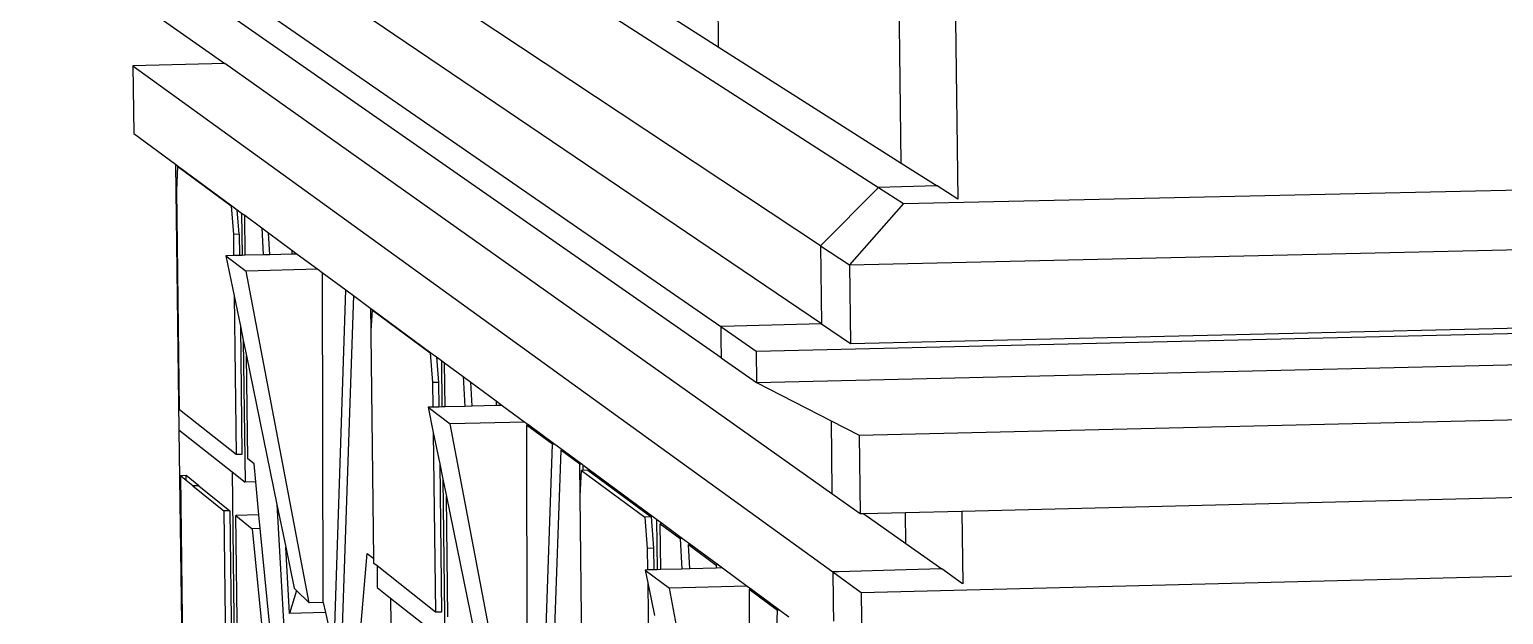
# Model space of a CAD drawing. Extents: x -106 to 80, y -44 to 65.
# Drawn here: x -96.03 to -89.94, y -8.4 to -5.99 of the extents above; entities that cross this region are included whole.
import ezdxf

# ---------------------------------------------------------------- set-up
doc = ezdxf.new("R2010")
doc.units = 0
doc.layers.get('0').update_dxf_attribs({"linetype": 'CONTINUOUS'})

msp = doc.modelspace()

# ---------------------------------------------------------------- linework, layer by layer
for p, q in [((-95.4237, -4.7736), (-92.5219, -6.6421)), ((-95.1996, -4.7776), (-93.1828, -6.0615)), ((-92.7612, -6.8827), (-95.6451, -4.9729)), ((-96.0252, -5.2451), (-93.1728, -7.2157)), ((-92.7572, -7.2052), (-95.6416, -5.2523)), ((-93.1916, -5.3544), (-93.1828, -6.0615)), ((-93.1712, -7.3447), (-95.6045, -5.6489)), ((-92.4284, -6.5417), (-92.4375, -5.8094)), ((-95.6018, -5.861), (-95.2197, -6.1315)), ((-92.1935, -6.6912), (-92.2027, -5.9511)), ((-93.1828, -6.0615), (-92.4284, -6.5417)), ((-95.2197, -6.1315), (-95.5982, -6.1404)), ((-95.5982, -6.1404), (-95.5947, -6.4196)), ((-95.5982, -6.1404), (-92.7099, -8.2284)), ((-92.7139, -7.906), (-95.2197, -6.1315)), ((-95.5947, -6.4196), (-95.4224, -6.5466)), ((-95.4224, -6.5466), (-95.4085, -7.6416)), ((-95.4224, -6.5466), (-95.4097, -6.556)), ((-95.4177, -6.6539), (-95.4126, -6.5561)), ((-95.4097, -6.556), (-95.4126, -6.5561)), ((-95.4126, -6.5561), (-95.193, -6.7181)), ((-95.4097, -6.556), (-95.1901, -6.718)), ((-92.4284, -6.5417), (-92.2799, -6.6362)), ((-95.4061, -7.5592), (-95.4177, -6.6539)), ((-92.5219, -6.6421), (-92.7612, -6.8827)), ((-92.5219, -6.6421), (-92.7612, -6.8827)), ((-92.4272, -6.6398), (-92.5219, -6.6421)), ((-92.5219, -6.6421), (-92.4189, -6.7084)), ((-92.5219, -6.6421), (-92.5219, -6.6421)), ((-92.2799, -6.6362), (-92.4272, -6.6398)), ((-92.4272, -6.6398), (-92.4272, -6.6398)), ((-92.4189, -6.7084), (-88.9625, -6.6311)), ((-92.1937, -6.6911), (-92.2799, -6.6362)), ((-92.2799, -6.6362), (-92.2799, -6.6362)), ((-95.1901, -6.718), (-95.193, -6.7181)), ((-95.193, -6.7181), (-95.1839, -6.8361)), ((-95.1901, -6.718), (-95.1677, -6.7345)), ((-95.16, -6.8355), (-95.1677, -6.7345)), ((-95.1677, -6.7345), (-95.1498, -6.7478)), ((-95.1498, -6.7478), (-95.1476, -6.9224)), ((-95.1498, -6.7478), (-95.1372, -6.757)), ((-92.4189, -6.7084), (-92.6418, -6.9617)), ((-95.1351, -6.9221), (-95.1372, -6.757)), ((-95.1372, -6.757), (-95.0668, -6.809)), ((-95.0668, -6.809), (-95.0606, -6.9203)), ((-95.0668, -6.809), (-95.0384, -6.8299)), ((-95.16, -6.8355), (-95.1839, -6.8361)), ((-95.1839, -6.8361), (-95.1828, -6.9233)), ((-95.16, -6.8355), (-95.1588, -6.9227)), ((-95.0335, -6.9196), (-95.0384, -6.8299)), ((-95.0384, -6.8299), (-94.9424, -6.9007)), ((-95.1828, -6.9233), (-95.2147, -6.9241)), ((-95.2147, -6.9241), (-95.1305, -6.9872)), ((-95.2147, -6.9241), (-95.1807, -7.0894)), ((-95.1588, -6.9227), (-95.1828, -6.9233)), ((-95.1476, -6.9224), (-95.1588, -6.9227)), ((-95.1351, -6.9221), (-95.1476, -6.9224)), ((-95.0606, -6.9203), (-95.1351, -6.9221)), ((-95.0335, -6.9196), (-95.0606, -6.9203)), ((-94.942, -6.9173), (-95.0335, -6.9196)), ((-94.9424, -6.9007), (-94.942, -6.9173)), ((-94.9424, -6.9007), (-94.9206, -6.9168)), ((-94.9206, -6.9168), (-94.942, -6.9173)), ((-94.9206, -6.9168), (-94.8352, -6.9799)), ((-92.7612, -6.8827), (-92.6418, -6.9617)), ((-92.7612, -6.8827), (-92.7612, -6.8827)), ((-92.7612, -6.8827), (-92.7572, -7.2052)), ((-92.6418, -6.9617), (-89.18, -6.8829)), ((-94.8352, -6.9799), (-95.1305, -6.9872)), ((-94.8709, -8.3559), (-95.1305, -6.9872)), ((-94.8352, -6.9799), (-94.8178, -6.9927)), ((-94.8178, -6.9927), (-94.8143, -8.3526)), ((-94.8178, -6.9927), (-94.7198, -7.065)), ((-92.6418, -6.9617), (-92.6378, -7.286)), ((-95.1807, -7.0894), (-95.1724, -7.744)), ((-95.1807, -7.0894), (-95.1551, -7.214)), ((-94.7679, -8.5535), (-94.7198, -7.065)), ((-94.6887, -7.0879), (-94.7377, -8.5527)), ((-94.7198, -7.065), (-94.6887, -7.0879)), ((-94.6887, -7.0879), (-94.6161, -7.1415)), ((-94.6149, -7.2323), (-94.6161, -7.1415)), ((-94.6161, -7.1415), (-94.6073, -7.1479)), ((-94.6149, -7.2323), (-94.6103, -7.148)), ((-94.6073, -7.1479), (-94.6103, -7.148)), ((-94.6103, -7.148), (-94.3715, -7.3242)), ((-94.6073, -7.1479), (-94.3685, -7.3241)), ((-95.1551, -7.214), (-95.1484, -7.7434)), ((-95.1551, -7.214), (-95.1431, -7.2725)), ((-94.6159, -7.2497), (-94.6149, -7.2323)), ((-93.1684, -7.2156), (-93.1728, -7.2157)), ((-93.1728, -7.2157), (-93.0261, -7.317)), ((-93.1728, -7.2157), (-93.1728, -7.2157)), ((-93.1728, -7.2157), (-93.1722, -7.2648)), ((-92.7572, -7.2052), (-93.1684, -7.2156)), ((-93.1684, -7.2156), (-93.1684, -7.2156)), ((-93.0261, -7.317), (-89.5551, -7.2359)), ((-92.7572, -7.2052), (-92.6378, -7.286)), ((-92.7572, -7.2052), (-92.7572, -7.2052)), ((-92.6378, -7.286), (-89.175, -7.2051)), ((-95.1431, -7.2725), (-95.1356, -7.8585)), ((-95.1431, -7.2725), (-95.1299, -7.337)), ((-94.6042, -8.173), (-94.6159, -7.2497)), ((-93.1722, -7.2649), (-93.1722, -7.2648)), ((-93.1722, -7.2649), (-93.1722, -7.2686)), ((-93.1722, -7.2686), (-93.1721, -7.2687)), ((-93.1721, -7.2687), (-93.1712, -7.3447)), ((-93.1721, -7.2687), (-93.1712, -7.3447)), ((-95.1244, -7.7623), (-95.1299, -7.337)), ((-95.1299, -7.337), (-95.0039, -7.9501)), ((-94.3685, -7.3241), (-94.3715, -7.3242)), ((-94.3715, -7.3242), (-94.3618, -7.4475)), ((-94.3685, -7.3241), (-94.3452, -7.3413)), ((-94.3452, -7.3413), (-94.3368, -7.4469)), ((-94.3452, -7.3413), (-94.3256, -7.3557)), ((-94.3256, -7.3557), (-94.3232, -7.5478)), ((-94.3256, -7.3557), (-94.312, -7.3658)), ((-93.1712, -7.3447), (-93.1712, -7.3447)), ((-93.1712, -7.3447), (-93.0245, -7.4469)), ((-93.0261, -7.317), (-93.0245, -7.4469)), ((-94.3097, -7.5474), (-94.312, -7.3658)), ((-94.312, -7.3658), (-94.2353, -7.4223)), ((-93.0245, -7.4469), (-89.5531, -7.3649)), ((-94.3368, -7.4469), (-94.3618, -7.4475)), ((-94.3618, -7.4475), (-94.3605, -7.5487)), ((-94.3368, -7.4469), (-94.3355, -7.5481)), ((-94.2353, -7.4223), (-94.2283, -7.5453)), ((-94.2353, -7.4223), (-94.2044, -7.4451)), ((-94.1989, -7.5445), (-94.2044, -7.4451)), ((-94.2044, -7.4451), (-94.0999, -7.5222)), ((-93.0245, -7.4469), (-92.7176, -7.6047)), ((-94.0995, -7.542), (-94.1989, -7.5445)), ((-94.0999, -7.5222), (-94.0995, -7.542)), ((-94.0999, -7.5222), (-94.074, -7.5413)), ((-94.074, -7.5413), (-94.0995, -7.542)), ((-94.074, -7.5413), (-93.9809, -7.61)), ((-95.1724, -7.744), (-95.4061, -7.5592)), ((-94.3605, -7.5487), (-94.3805, -7.5492)), ((-94.3805, -7.5492), (-94.2888, -7.618)), ((-94.3805, -7.5492), (-94.3592, -7.6531)), ((-94.3355, -7.5481), (-94.3605, -7.5487)), ((-94.3232, -7.5478), (-94.3355, -7.5481)), ((-94.3097, -7.5474), (-94.3232, -7.5478)), ((-94.2283, -7.5453), (-94.3097, -7.5474)), ((-94.1989, -7.5445), (-94.2283, -7.5453)), ((-92.6009, -7.6647), (-89.1523, -7.5819)), ((-95.4085, -7.6416), (-95.3925, -8.8884)), ((-95.4085, -7.6416), (-95.1893, -7.8158)), ((-94.3592, -7.6531), (-94.3498, -8.3943)), ((-94.3592, -7.6531), (-94.3325, -7.7827)), ((-93.9809, -7.61), (-94.2888, -7.618)), ((-94.0189, -9.0458), (-94.2888, -7.618)), ((-93.9809, -7.61), (-93.9645, -7.6221)), ((-93.9645, -7.6221), (-93.9742, -7.6224)), ((-93.8668, -7.7016), (-93.9742, -7.6224)), ((-93.9742, -7.6224), (-93.9713, -9.0445)), ((-93.9645, -7.6221), (-93.8571, -7.7014)), ((-92.7176, -7.6047), (-92.714, -7.8952)), ((-92.7176, -7.6047), (-92.714, -7.8952)), ((-92.7176, -7.6047), (-92.7176, -7.6047)), ((-92.7176, -7.6047), (-92.6009, -7.6647)), ((-93.9208, -9.2699), (-93.8668, -7.7016)), ((-93.8571, -7.7014), (-93.8668, -7.7016)), ((-93.8571, -7.7014), (-93.8231, -7.7264)), ((-92.6009, -7.6647), (-92.5969, -7.9888)), ((-95.1484, -7.7434), (-95.1724, -7.744)), ((-95.0986, -7.7827), (-95.1244, -7.7623)), ((-95.0913, -7.8573), (-95.0986, -7.7827)), ((-94.3325, -7.7827), (-94.3248, -8.3936)), ((-94.3325, -7.7827), (-94.3195, -7.8463)), ((-93.8329, -7.7266), (-93.8879, -9.2689)), ((-93.8231, -7.7264), (-93.8329, -7.7266)), ((-93.7546, -7.7844), (-93.8329, -7.7266)), ((-93.8231, -7.7264), (-93.7448, -7.7842)), ((-93.7448, -7.7842), (-93.7546, -7.7844)), ((-93.7529, -7.9142), (-93.7546, -7.7844)), ((-93.7448, -7.7842), (-93.742, -7.7863)), ((-95.379, -7.831), (-95.4027, -7.8316)), ((-95.4027, -7.8316), (-95.3904, -8.7947)), ((-95.3787, -7.8509), (-95.4027, -7.8316)), ((-95.3787, -7.8509), (-95.379, -7.831)), ((-95.3269, -7.8728), (-95.379, -7.831)), ((-95.1893, -7.8158), (-95.1733, -9.077)), ((-95.1893, -7.8158), (-95.1356, -7.8585)), ((-94.3195, -7.8463), (-94.311, -8.5141)), ((-94.3195, -7.8463), (-94.305, -7.9165)), ((-93.7529, -7.9142), (-93.7469, -7.8098)), ((-93.7417, -7.8096), (-93.7469, -7.8098)), ((-93.7469, -7.8098), (-93.4864, -8.0023)), ((-93.742, -7.7863), (-93.7417, -7.8096)), ((-93.742, -7.7863), (-93.4379, -8.0106)), ((-93.7212, -7.8091), (-93.7417, -7.8096)), ((-93.7212, -7.8091), (-93.4604, -8.0016)), ((-95.3507, -7.8735), (-95.3787, -7.8509)), ((-95.3269, -7.8728), (-95.3507, -7.8735)), ((-95.3507, -7.8735), (-95.2229, -7.9763)), ((-95.3269, -7.8728), (-95.199, -7.9756)), ((-95.0913, -7.8573), (-95.1356, -7.8585)), ((-95.0782, -7.9932), (-95.0913, -7.8573)), ((-92.714, -7.8952), (-92.714, -7.8953)), ((-92.714, -7.8953), (-92.7139, -7.906)), ((-92.7139, -7.906), (-92.7138, -7.906)), ((-92.5969, -7.9888), (-92.7139, -7.906)), ((-89.1325, -7.9037), (-92.1777, -7.9785)), ((-95.0039, -7.9501), (-94.9719, -8.5306)), ((-95.0039, -7.9501), (-94.9678, -8.1258)), ((-94.2988, -8.4142), (-94.305, -7.9165)), ((-94.305, -7.9165), (-94.17, -8.5741)), ((-93.753, -7.9158), (-93.7529, -7.9142)), ((-93.7409, -8.88), (-93.753, -7.9158)), ((-95.199, -7.9756), (-95.2229, -7.9763)), ((-95.2229, -7.9763), (-95.2114, -8.8833)), ((-95.199, -7.9756), (-95.1875, -8.8826)), ((-95.0782, -7.9932), (-95.1739, -7.9958)), ((-95.1615, -8.9692), (-95.1739, -7.9958)), ((-95.1739, -7.9958), (-95.1066, -8.0499)), ((-95.0728, -8.049), (-95.0782, -7.9932)), ((-93.4604, -8.0016), (-93.4864, -8.0023)), ((-93.4864, -8.0023), (-93.4759, -8.1314)), ((-93.4604, -8.0016), (-93.4498, -8.1307)), ((-93.4379, -8.0106), (-93.4353, -8.2191)), ((-93.4379, -8.0106), (-93.413, -8.029)), ((-93.413, -8.029), (-93.4229, -8.0292)), ((-93.4229, -8.0292), (-93.34, -8.0904)), ((-93.4205, -8.2187), (-93.4229, -8.0292)), ((-93.413, -8.029), (-93.3301, -8.0901)), ((-92.5823, -7.9885), (-92.5969, -7.9888)), ((-92.4106, -7.9842), (-92.5823, -7.9885)), ((-92.5823, -7.9885), (-92.409, -8.1111)), ((-92.1777, -7.9785), (-92.4106, -7.9842)), ((-92.409, -8.1111), (-92.4106, -7.9842)), ((-92.1777, -7.9785), (-92.174, -8.2774)), ((-95.0728, -8.049), (-95.1066, -8.0499)), ((-95.1066, -8.0499), (-95.0153, -8.9629)), ((-95.0024, -8.775), (-95.0728, -8.049)), ((-94.9529, -8.3998), (-94.9678, -8.1258)), ((-94.9678, -8.1258), (-94.933, -8.295)), ((-93.4498, -8.1307), (-93.4759, -8.1314)), ((-93.4759, -8.1314), (-93.4747, -8.2202)), ((-93.4498, -8.1307), (-93.4487, -8.2195)), ((-93.3301, -8.0901), (-93.34, -8.0904)), ((-93.34, -8.0904), (-93.3327, -8.2163)), ((-93.3301, -8.0901), (-93.2963, -8.115)), ((-93.2963, -8.115), (-93.3063, -8.1153)), ((-93.3005, -8.2154), (-93.3063, -8.1153)), ((-93.3063, -8.1153), (-93.1915, -8.2)), ((-93.2963, -8.115), (-93.1815, -8.1997)), ((-92.409, -8.1111), (-92.2604, -8.2162)), ((-94.7064, -9.0229), (-94.6311, -8.1518)), ((-94.6311, -8.1518), (-94.6042, -8.173)), ((-94.6039, -8.1934), (-94.6042, -8.173)), ((-94.5911, -8.2035), (-94.6039, -8.1934)), ((-94.5911, -8.2035), (-94.59, -8.2923)), ((-94.3498, -8.3943), (-94.5911, -8.2035)), ((-93.1815, -8.1997), (-93.1915, -8.2)), ((-93.1915, -8.2), (-93.1912, -8.2125)), ((-93.1815, -8.1997), (-93.1651, -8.2118)), ((-93.4747, -8.2202), (-93.4849, -8.2204)), ((-93.4849, -8.2204), (-93.3847, -8.2955)), ((-93.4849, -8.2204), (-93.4741, -8.2729)), ((-93.4487, -8.2195), (-93.4747, -8.2202)), ((-93.4353, -8.2191), (-93.4487, -8.2195)), ((-93.4205, -8.2187), (-93.4353, -8.2191)), ((-93.3327, -8.2163), (-93.4205, -8.2187)), ((-93.3005, -8.2154), (-93.3327, -8.2163)), ((-93.1912, -8.2125), (-93.3005, -8.2154)), ((-93.1651, -8.2118), (-93.1912, -8.2125)), ((-93.1651, -8.2118), (-93.0635, -8.2868)), ((-92.7099, -8.2284), (-92.7098, -8.2284)), ((-92.6991, -8.2281), (-92.7098, -8.2284)), ((-92.7098, -8.2284), (-92.593, -8.3129)), ((-92.7098, -8.2284), (-92.7084, -8.3453)), ((-92.6956, -8.228), (-92.6991, -8.2281)), ((-92.6991, -8.2281), (-92.6991, -8.2281)), ((-92.6991, -8.2281), (-92.6991, -8.2281)), ((-92.6863, -8.2277), (-92.6956, -8.228)), ((-92.6956, -8.228), (-92.6956, -8.228)), ((-92.4077, -8.2202), (-92.6863, -8.2278)), ((-92.6863, -8.2278), (-92.6863, -8.2277)), ((-92.593, -8.3129), (-89.1275, -8.2258)), ((-92.2604, -8.2162), (-92.4077, -8.2202)), ((-92.4077, -8.2202), (-92.4077, -8.2202)), ((-92.1744, -8.2771), (-92.2604, -8.2162)), ((-92.2604, -8.2162), (-92.2604, -8.2162)), ((-94.9235, -8.3044), (-94.9529, -8.3998)), ((-94.933, -8.295), (-94.9235, -8.3044)), ((-94.9235, -8.3044), (-94.8709, -8.3559)), ((-94.59, -8.2923), (-94.5352, -8.3359)), ((-93.4741, -8.2729), (-93.4635, -9.1207)), ((-93.4741, -8.2729), (-93.4463, -8.4081)), ((-93.0635, -8.2868), (-93.3847, -8.2955)), ((-93.1039, -9.7868), (-93.3847, -8.2955)), ((-93.0635, -8.2868), (-93.0455, -8.3)), ((-93.0455, -8.3), (-93.0556, -8.3003)), ((-92.9383, -8.3869), (-93.0556, -8.3003)), ((-93.0556, -8.3003), (-93.0535, -9.7853)), ((-93.0455, -8.3), (-92.9282, -8.3866)), ((-92.593, -8.3129), (-92.589, -8.6368)), ((-94.8139, -8.3543), (-94.8709, -8.3559)), ((-94.8143, -8.3526), (-94.8139, -8.3543)), ((-94.8139, -8.3543), (-94.8043, -8.3958)), ((-94.5352, -8.3359), (-94.3694, -8.4677)), ((-94.5352, -8.3359), (-94.5338, -8.4425)), ((-94.3248, -8.3936), (-94.3498, -8.3943)), ((-92.9985, -10.0233), (-92.9383, -8.3869)), ((-92.9282, -8.3866), (-92.9383, -8.3869)), ((-92.9282, -8.3866), (-92.8911, -8.414)), ((-92.7084, -8.3453), (-92.7084, -8.3454)), ((-92.7084, -8.3454), (-92.7082, -8.3588)), ((-92.7082, -8.3588), (-92.7083, -8.3588)), ((-92.7082, -8.3588), (-92.7074, -8.4317)), ((-94.8043, -8.3958), (-94.9529, -8.3998)), ((-94.8043, -8.3958), (-94.7786, -8.5071))]:
    msp.add_line(p, q)

doc.saveas('drawing.dxf')
